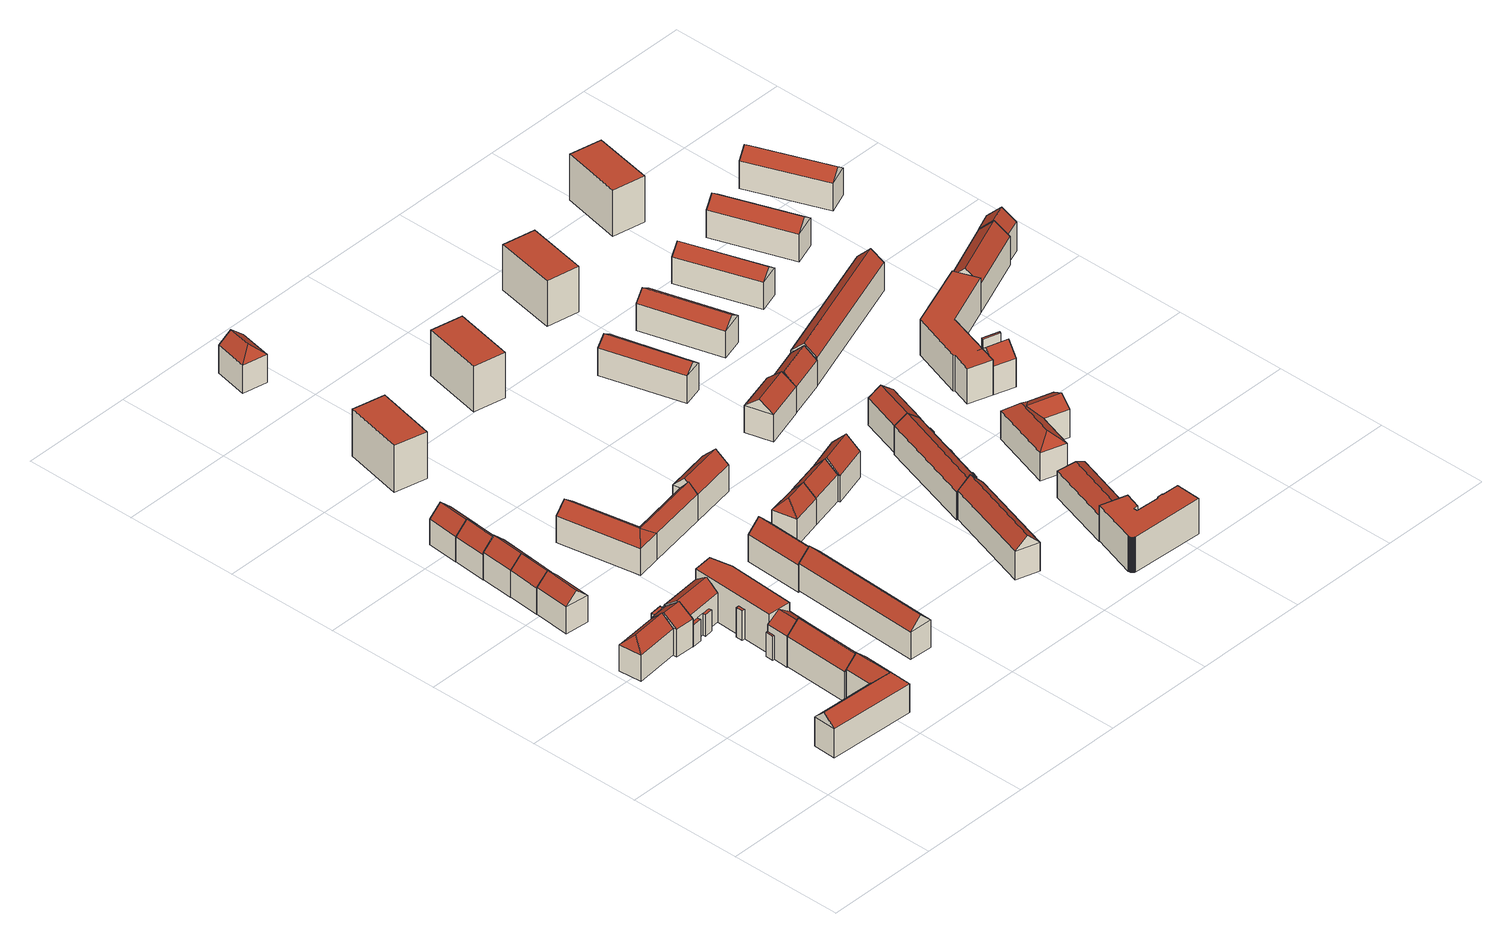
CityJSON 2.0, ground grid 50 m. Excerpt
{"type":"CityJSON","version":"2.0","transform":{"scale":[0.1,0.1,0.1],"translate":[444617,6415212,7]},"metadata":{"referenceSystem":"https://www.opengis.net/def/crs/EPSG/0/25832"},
"CityObjects":{
"building1":{"type":"Building","attributes":{"name":"Launitzweg","function":"31001_1010"},"children":["building1-1","building1-2"]},
"building1-1":{"type":"BuildingPart","attributes":{"roofType":"5000","measuredHeight":18.44,"storeysAboveGround":4},"parents":["building1"],"geometry":[{"type":"Solid","lod":"2","boundaries":[[[[0,1,2,3]],[[4,5,1,0]],[[6,7,5,4]],[[3,2,7,6]],[[0,8,4]],[[6,9,3]],[[3,9,8,0]],[[4,8,9,6]],[[1,5,7,2]]]],"semantics":{"surfaces":[{"type":"WallSurface"},{"type":"RoofSurface","Flaechenneigung":"43.4155554276535","Flaechenrichtung":"92.8469278651732","Flaechengroesse":"35.2484011671051"},{"type":"RoofSurface","Flaechenneigung":"44.9627698286499","Flaechenrichtung":"2.85026324753038","Flaechengroesse":"260.473177693764"},{"type":"RoofSurface","Flaechenneigung":"44.9628308306534","Flaechenrichtung":"182.869518036218","Flaechengroesse":"260.478835610962"},{"type":"GroundSurface"}],"values":[[0,0,0,0,1,0,2,3,4]]}}]},
"building1-2":{"type":"BuildingPart","attributes":{"roofType":"5000","measuredHeight":18.43,"storeysAboveGround":4},"parents":["building1"],"geometry":[{"type":"Solid","lod":"2","boundaries":[[[[0,1,10,11]],[[12,13,1,0]],[[14,15,13,12]],[[11,10,15,14]],[[0,16,12]],[[14,17,11]],[[11,17,16,0]],[[12,16,17,14]],[[1,13,15,10]]]],"semantics":{"surfaces":[{"type":"WallSurface"},{"type":"RoofSurface","Flaechenneigung":"-44.9903558308163","Flaechenrichtung":"182.841823015067","Flaechengroesse":"37.3241524253231"},{"type":"RoofSurface","Flaechenneigung":"46.0114186825167","Flaechenrichtung":"92.8399679740987","Flaechengroesse":"107.365007347212"},{"type":"RoofSurface","Flaechenneigung":"46.011360972852","Flaechenrichtung":"272.830107319629","Flaechengroesse":"107.344186275943"},{"type":"GroundSurface"}],"values":[[0,0,0,0,1,0,2,3,4]]}}]},
"building2":{"type":"Building","attributes":{"name":"GriesstraÃe","function":"31001_1010","yearOfConstruction":1978,"roofType":"5000","measuredHeight":16.98,"storeysAboveGround":4},"geometry":[{"type":"Solid","lod":"2","boundaries":[[[[18,19,20,21]],[[22,23,19,18]],[[24,25,23,22]],[[21,20,25,24]],[[18,26,22]],[[24,27,21]],[[21,27,26,18]],[[22,26,27,24]],[[19,23,25,20]]]],"semantics":{"surfaces":[{"type":"WallSurface"},{"type":"RoofSurface","Flaechenneigung":"34.561437861719","Flaechenrichtung":"264.249041542954","Flaechengroesse":"30.3441899835049"},{"type":"RoofSurface","Flaechenneigung":"46.0000803428146","Flaechenrichtung":"174.286297077971","Flaechengroesse":"127.083836122021"},{"type":"RoofSurface","Flaechenneigung":"45.9999800754742","Flaechenrichtung":"354.259160964322","Flaechengroesse":"127.086329251824"},{"type":"GroundSurface"}],"values":[[0,0,0,0,1,0,2,3,4]]}}]},
"building3":{"type":"Building","attributes":{"name":"Peterskampweg","function":"31001_1010","yearOfConstruction":1994,"roofType":"3100","measuredHeight":17.4,"storeysAboveGround":4},"geometry":[{"type":"Solid","lod":"2","boundaries":[[[[28,29,30,31]],[[32,33,29,28]],[[34,35,33,32]],[[31,30,35,34]],[[28,36,32]],[[34,37,31]],[[31,37,36,28]],[[32,36,37,34]],[[29,33,35,30]]]],"semantics":{"surfaces":[{"type":"WallSurface"},{"type":"RoofSurface","Flaechenneigung":"45.6752614031675","Flaechenrichtung":"275.360356841284","Flaechengroesse":"117.786511656363"},{"type":"RoofSurface","Flaechenneigung":"45.6748925457704","Flaechenrichtung":"95.4309138943633","Flaechengroesse":"118.666631435207"},{"type":"GroundSurface"}],"values":[[0,0,0,0,0,0,1,2,3]]}}]},
"building4":{"type":"Building","attributes":{"name":"GriesstraÃe","function":"31001_1010"},"children":["building4-1","building4-2"]},
"building4-1":{"type":"BuildingPart","attributes":{"roofType":"3100","measuredHeight":17.82,"storeysAboveGround":4},"parents":["building4"],"geometry":[{"type":"Solid","lod":"2","boundaries":[[[[38,39,40,41]],[[42,43,39,38]],[[44,45,43,42]],[[41,40,45,44]],[[38,46,42]],[[44,47,41]],[[41,47,46,38]],[[42,46,47,44]],[[39,43,45,40]]]],"semantics":{"surfaces":[{"type":"WallSurface"},{"type":"RoofSurface","Flaechenneigung":"50.1251916103766","Flaechenrichtung":"355.873294553674","Flaechengroesse":"69.1911806618361"},{"type":"RoofSurface","Flaechenneigung":"50.0375934343527","Flaechenrichtung":"179.097731260882","Flaechengroesse":"69.1618596791766"},{"type":"GroundSurface"}],"values":[[0,0,0,0,0,0,1,2,3]]}}]},
"building4-2":{"type":"BuildingPart","attributes":{"roofType":"1000","measuredHeight":12.75,"storeysAboveGround":4},"parents":["building4"],"geometry":[{"type":"Solid","lod":"2","boundaries":[[[[48,49,50,51]],[[52,53,49,48]],[[54,55,53,52]],[[38,39,55,54]],[[56,57,39,38]],[[51,50,57,56]],[[38,54,52,48,51,56]],[[49,53,55,39,57,50]]]],"semantics":{"surfaces":[{"type":"WallSurface"},{"type":"RoofSurface","Flaechenneigung":"90","Flaechenrichtung":"0","Flaechengroesse":"9.19636817402056"},{"type":"GroundSurface"}],"values":[[0,0,0,0,0,0,1,2]]}}]},
"building5":{"type":"Building","attributes":{"name":"Peterskampweg","function":"31001_1010","yearOfConstruction":1957,"roofType":"3100","measuredHeight":17.26,"storeysAboveGround":4},"geometry":[{"type":"Solid","lod":"2","boundaries":[[[[58,59,60,61]],[[62,63,59,58]],[[64,65,63,62]],[[61,60,65,64]],[[58,66,62]],[[64,67,61]],[[61,67,66,58]],[[62,66,67,64]],[[59,63,65,60]]]],"semantics":{"surfaces":[{"type":"WallSurface"},{"type":"RoofSurface","Flaechenneigung":"46.110052614463","Flaechenrichtung":"275.359446810205","Flaechengroesse":"105.39671543843"},{"type":"RoofSurface","Flaechenneigung":"46.1092401436894","Flaechenrichtung":"95.4327229230595","Flaechengroesse":"105.176412755406"},{"type":"GroundSurface"}],"values":[[0,0,0,0,0,0,1,2,3]]}}]},
"building6":{"type":"Building","attributes":{"name":"Launitzweg","function":"31001_1010","yearOfConstruction":1957,"roofType":"3100","measuredHeight":19.26,"storeysAboveGround":4},"geometry":[{"type":"Solid","lod":"2","boundaries":[[[[68,69,70,71]],[[72,73,69,68]],[[74,75,73,72]],[[71,70,75,74]],[[68,76,72]],[[74,77,71]],[[71,77,76,68]],[[72,76,77,74]],[[69,73,75,70]]]],"semantics":{"surfaces":[{"type":"WallSurface"},{"type":"RoofSurface","Flaechenneigung":"46.2087337868863","Flaechenrichtung":"272.850484340695","Flaechengroesse":"230.826257606188"},{"type":"RoofSurface","Flaechenneigung":"46.2086558641358","Flaechenrichtung":"92.8470490302429","Flaechengroesse":"230.794758203826"},{"type":"GroundSurface"}],"values":[[0,0,0,0,0,0,1,2,3]]}}]},
"building7":{"type":"Building","attributes":{"name":"Peterskampweg","function":"31001_1010","yearOfConstruction":1957,"roofType":"3100","measuredHeight":17.6,"storeysAboveGround":4},"geometry":[{"type":"Solid","lod":"2","boundaries":[[[[62,78,79,80]],[[58,81,78,62]],[[82,83,81,58]],[[80,79,83,82]],[[62,66,58]],[[82,84,80]],[[80,84,66,62]],[[58,66,84,82]],[[78,81,83,79]]]],"semantics":{"surfaces":[{"type":"WallSurface"},{"type":"RoofSurface","Flaechenneigung":"45.7087350032698","Flaechenrichtung":"95.2227162654452","Flaechengroesse":"109.199133831889"},{"type":"RoofSurface","Flaechenneigung":"45.709620725881","Flaechenrichtung":"275.146357854383","Flaechengroesse":"108.960622949222"},{"type":"GroundSurface"}],"values":[[0,0,0,0,0,0,1,2,3]]}}]},
"building8":{"type":"Building","attributes":{"name":"Launitzweg","function":"31001_1010"},"children":["building8-1","building8-2","building8-3","building8-4","building8-5","building8-6"]},
"building8-1":{"type":"BuildingPart","attributes":{"roofType":"3100","measuredHeight":17.83,"storeysAboveGround":4},"parents":["building8"],"geometry":[{"type":"Solid","lod":"2","boundaries":[[[[85,86,87,88]],[[89,90,86,85]],[[91,92,90,89]],[[88,87,92,91]],[[85,93,89]],[[91,94,88]],[[88,94,93,85]],[[89,93,94,91]],[[86,90,92,87]]]],"semantics":{"surfaces":[{"type":"WallSurface"},{"type":"RoofSurface","Flaechenneigung":"52.5202095847336","Flaechenrichtung":"354.367657047694","Flaechengroesse":"132.652211782059"},{"type":"RoofSurface","Flaechenneigung":"52.520241993122","Flaechenrichtung":"174.37337925334","Flaechengroesse":"126.735338123854"},{"type":"GroundSurface"}],"values":[[0,0,0,0,0,0,1,2,3]]}}]},
"building8-2":{"type":"BuildingPart","attributes":{"roofType":"1000","measuredHeight":18.3,"storeysAboveGround":4},"parents":["building8"],"geometry":[{"type":"Solid","lod":"2","boundaries":[[[[95,96,86,97]],[[98,99,96,95]],[[100,101,99,98]],[[102,103,101,100]],[[97,86,103,102]],[[100,98,95,97,102]],[[96,99,101,103,86]]]],"semantics":{"surfaces":[{"type":"WallSurface"},{"type":"RoofSurface","Flaechenneigung":"90","Flaechenrichtung":"0","Flaechengroesse":"403.838762422948"},{"type":"GroundSurface"}],"values":[[0,0,0,0,0,1,2]]}}]},
"building8-3":{"type":"BuildingPart","attributes":{"roofType":"3100","measuredHeight":18.45,"storeysAboveGround":4},"parents":["building8"],"geometry":[{"type":"Solid","lod":"2","boundaries":[[[[104,105,101,106]],[[107,108,105,104]],[[109,110,108,107]],[[106,101,110,109]],[[104,111,107]],[[109,112,106]],[[106,112,111,104]],[[107,111,112,109]],[[105,108,110,101]]]],"semantics":{"surfaces":[{"type":"WallSurface"},{"type":"RoofSurface","Flaechenneigung":"53.5397911508383","Flaechenrichtung":"93.4567268338415","Flaechengroesse":"71.6514783143033"},{"type":"RoofSurface","Flaechenneigung":"53.540942645089","Flaechenrichtung":"273.055745114588","Flaechengroesse":"71.6383459365998"},{"type":"GroundSurface"}],"values":[[0,0,0,0,0,0,1,2,3]]}}]},
"building8-4":{"type":"BuildingPart","attributes":{"roofType":"1000","measuredHeight":11.1,"storeysAboveGround":4},"parents":["building8"],"geometry":[{"type":"Solid","lod":"2","boundaries":[[[[113,114,115,116]],[[117,118,114,113]],[[119,110,118,117]],[[116,115,110,119]],[[117,113,116,119]],[[114,118,110,115]]]],"semantics":{"surfaces":[{"type":"WallSurface"},{"type":"RoofSurface","Flaechenneigung":"90","Flaechenrichtung":"0","Flaechengroesse":"2.91515733651439"},{"type":"GroundSurface"}],"values":[[0,0,0,0,1,2]]}}]},
"building8-5":{"type":"BuildingPart","attributes":{"roofType":"1000","measuredHeight":13.71,"storeysAboveGround":4},"parents":["building8"],"geometry":[{"type":"Solid","lod":"2","boundaries":[[[[120,121,122,123]],[[124,125,121,120]],[[126,127,125,124]],[[123,122,127,126]],[[124,120,123,126]],[[121,125,127,122]]]],"semantics":{"surfaces":[{"type":"WallSurface"},{"type":"RoofSurface","Flaechenneigung":"90","Flaechenrichtung":"0","Flaechengroesse":"4.18949200061671"},{"type":"GroundSurface"}],"values":[[0,0,0,0,1,2]]}}]},
"building8-6":{"type":"BuildingPart","attributes":{"roofType":"1000","measuredHeight":9.96,"storeysAboveGround":4},"parents":["building8"],"geometry":[{"type":"Solid","lod":"2","boundaries":[[[[128,129,130,131]],[[132,133,129,128]],[[134,92,133,132]],[[135,136,92,134]],[[137,138,136,135]],[[139,140,138,137]],[[141,142,140,139]],[[131,130,142,141]],[[139,137,135,134,132,128,131,141]],[[129,133,92,136,138,140,142,130]]]],"semantics":{"surfaces":[{"type":"WallSurface"},{"type":"RoofSurface","Flaechenneigung":"90","Flaechenrichtung":"0","Flaechengroesse":"14.7241736813107"},{"type":"GroundSurface"}],"values":[[0,0,0,0,0,0,0,0,1,2]]}}]},
"building9":{"type":"Building","attributes":{"name":"Peterskampweg","function":"31001_1010","yearOfConstruction":1957,"roofType":"3100","measuredHeight":16.69,"storeysAboveGround":4},"geometry":[{"type":"Solid","lod":"2","boundaries":[[[[143,144,145,146]],[[147,148,144,143]],[[149,150,148,147]],[[146,145,150,149]],[[143,151,147]],[[149,152,146]],[[146,152,151,143]],[[147,151,152,149]],[[144,148,150,145]]]],"semantics":{"surfaces":[{"type":"WallSurface"},{"type":"RoofSurface","Flaechenneigung":"45.2432181142275","Flaechenrichtung":"275.069358264531","Flaechengroesse":"111.295790380201"},{"type":"RoofSurface","Flaechenneigung":"45.2427669983575","Flaechenrichtung":"95.1190742704094","Flaechengroesse":"111.348555579079"},{"type":"GroundSurface"}],"values":[[0,0,0,0,0,0,1,2,3]]}}]},
"building10":{"type":"Building","attributes":{"name":"Peterskampweg","function":"31001_1010","yearOfConstruction":1957,"roofType":"3100","measuredHeight":16.87,"storeysAboveGround":4},"geometry":[{"type":"Solid","lod":"2","boundaries":[[[[147,153,154,155]],[[143,156,153,147]],[[157,158,156,143]],[[155,154,158,157]],[[147,159,143]],[[157,160,155]],[[155,160,159,147]],[[143,159,160,157]],[[153,156,158,154]]]],"semantics":{"surfaces":[{"type":"WallSurface"},{"type":"RoofSurface","Flaechenneigung":"45.6378143352856","Flaechenrichtung":"95.1176155098108","Flaechengroesse":"105.486944053792"},{"type":"RoofSurface","Flaechenneigung":"45.6379036629861","Flaechenrichtung":"275.066767765152","Flaechengroesse":"106.290224014758"},{"type":"GroundSurface"}],"values":[[0,0,0,0,0,0,1,2,3]]}}]},
"building11":{"type":"Building","attributes":{"name":"Launitzweg","function":"31001_1010","yearOfConstruction":1957,"roofType":"3100","measuredHeight":17.85,"storeysAboveGround":4},"geometry":[{"type":"Solid","lod":"2","boundaries":[[[[161,162,163,164]],[[165,166,162,161]],[[167,168,166,165]],[[164,163,168,167]],[[161,169,165]],[[167,170,164]],[[164,170,169,161]],[[165,169,170,167]],[[162,166,168,163]]]],"semantics":{"surfaces":[{"type":"WallSurface"},{"type":"RoofSurface","Flaechenneigung":"45.3720888798548","Flaechenrichtung":"272.795252394418","Flaechengroesse":"429.471591473641"},{"type":"RoofSurface","Flaechenneigung":"45.372116342191","Flaechenrichtung":"92.799918712728","Flaechengroesse":"429.514069382934"},{"type":"GroundSurface"}],"values":[[0,0,0,0,0,0,1,2,3]]}}]},
"building12":{"type":"Building","attributes":{"name":"Marienthaler StraÃe","function":"31001_1010","yearOfConstruction":1957,"roofType":"1000","measuredHeight":21.66,"storeysAboveGround":7},"geometry":[{"type":"Solid","lod":"2","boundaries":[[[[171,172,173,174]],[[175,176,172,171]],[[177,178,176,175]],[[174,173,178,177]],[[175,171,174,177]],[[172,176,178,173]]]],"semantics":{"surfaces":[{"type":"WallSurface"},{"type":"RoofSurface","Flaechenneigung":"90","Flaechenrichtung":"0","Flaechengroesse":"389.242203013323"},{"type":"GroundSurface"}],"values":[[0,0,0,0,1,2]]}}]},
"building13":{"type":"Building","attributes":{"name":"Launitzweg","function":"31001_1010","yearOfConstruction":1957,"roofType":"3100","measuredHeight":17.91,"storeysAboveGround":4},"geometry":[{"type":"Solid","lod":"2","boundaries":[[[[179,180,181,182]],[[183,184,180,179]],[[185,186,184,183]],[[182,181,186,185]],[[179,187,183]],[[185,188,182]],[[182,188,187,179]],[[183,187,188,185]],[[180,184,186,181]]]],"semantics":{"surfaces":[{"type":"WallSurface"},{"type":"RoofSurface","Flaechenneigung":"44.0321055442164","Flaechenrichtung":"272.794904753454","Flaechengroesse":"201.776453264636"},{"type":"RoofSurface","Flaechenneigung":"44.0321237667603","Flaechenrichtung":"92.7982417943155","Flaechengroesse":"201.773163612339"},{"type":"GroundSurface"}],"values":[[0,0,0,0,0,0,1,2,3]]}}]},
"building14":{"type":"Building","attributes":{"name":"GriesstraÃe","function":"31001_1010"},"children":["building14-1","building14-2","building14-3"]},
"building14-1":{"type":"BuildingPart","attributes":{"roofType":"5000","measuredHeight":16.62,"storeysAboveGround":4},"parents":["building14"],"geometry":[{"type":"Solid","lod":"2","boundaries":[[[[189,190,191,192]],[[193,194,190,189]],[[195,196,194,193]],[[192,191,196,195]],[[189,197,193]],[[195,198,192]],[[192,198,197,189]],[[193,197,198,195]],[[190,194,196,191]]]],"semantics":{"surfaces":[{"type":"WallSurface"},{"type":"RoofSurface","Flaechenneigung":"39.4791842088346","Flaechenrichtung":"170.168433300779","Flaechengroesse":"32.33759918646"},{"type":"RoofSurface","Flaechenneigung":"51.0001831678668","Flaechenrichtung":"79.8441336401243","Flaechengroesse":"247.119812003692"},{"type":"RoofSurface","Flaechenneigung":"51.0005660384176","Flaechenrichtung":"260.064752725847","Flaechengroesse":"247.112251807372"},{"type":"GroundSurface"}],"values":[[0,0,0,0,1,0,2,3,4]]}}]},
"building14-2":{"type":"BuildingPart","attributes":{"roofType":"5000","measuredHeight":16.62,"storeysAboveGround":4},"parents":["building14"],"geometry":[{"type":"Solid","lod":"2","boundaries":[[[[189,190,199,200]],[[201,202,190,189]],[[203,204,202,201]],[[200,199,204,203]],[[189,197,201]],[[203,205,200]],[[200,205,197,189]],[[201,197,205,203]],[[190,202,204,199]]]],"semantics":{"surfaces":[{"type":"WallSurface"},{"type":"RoofSurface","Flaechenneigung":"-51.2878761025937","Flaechenrichtung":"259.744905559439","Flaechengroesse":"26.4295135095444"},{"type":"RoofSurface","Flaechenneigung":"39.976468081961","Flaechenrichtung":"170.055559831267","Flaechengroesse":"177.429820822095"},{"type":"RoofSurface","Flaechenneigung":"39.9767789529607","Flaechenrichtung":"349.867693567672","Flaechengroesse":"177.436334581447"},{"type":"GroundSurface"}],"values":[[0,0,0,0,1,0,2,3,4]]}}]},
"building14-3":{"type":"BuildingPart","attributes":{"roofType":"3100","measuredHeight":17.44,"storeysAboveGround":4},"parents":["building14"],"geometry":[{"type":"Solid","lod":"2","boundaries":[[[[206,207,208,209]],[[210,211,207,206]],[[212,199,211,210]],[[209,208,199,212]],[[206,213,210]],[[212,214,209]],[[209,214,213,206]],[[210,213,214,212]],[[207,211,199,208]]]],"semantics":{"surfaces":[{"type":"WallSurface"},{"type":"RoofSurface","Flaechenneigung":"45.7290237202847","Flaechenrichtung":"349.875571670714","Flaechengroesse":"159.268898390733"},{"type":"RoofSurface","Flaechenneigung":"45.7269478292936","Flaechenrichtung":"170.071730673027","Flaechengroesse":"160.773977326833"},{"type":"GroundSurface"}],"values":[[0,0,0,0,0,0,1,2,3]]}}]},
"building15":{"type":"Building","attributes":{"name":"Peterskampweg","function":"31001_1010","roofType":"5000","measuredHeight":17.7,"storeysAboveGround":4},"geometry":[{"type":"Solid","lod":"2","boundaries":[[[[215,216,217,218]],[[219,220,216,215]],[[221,222,220,219]],[[218,217,222,221]],[[215,223,219]],[[221,224,218]],[[218,224,223,215]],[[219,223,224,221]],[[216,220,222,217]]]],"semantics":{"surfaces":[{"type":"WallSurface"},{"type":"RoofSurface","Flaechenneigung":"40.8606072833637","Flaechenrichtung":"191.755741371884","Flaechengroesse":"35.0160917259147"},{"type":"RoofSurface","Flaechenneigung":"48.7445773751989","Flaechenrichtung":"101.757827563104","Flaechengroesse":"94.088189816139"},{"type":"RoofSurface","Flaechenneigung":"48.7445790446934","Flaechenrichtung":"281.758281066065","Flaechengroesse":"94.0846119896577"},{"type":"GroundSurface"}],"values":[[0,0,0,0,1,0,2,3,4]]}}]},
"building16":{"type":"Building","attributes":{"name":"GriesstraÃe","function":"31001_1010","yearOfConstruction":1978,"roofType":"5000","measuredHeight":17.68,"storeysAboveGround":4},"geometry":[{"type":"Solid","lod":"2","boundaries":[[[[225,226,227,228]],[[229,230,226,225]],[[231,232,230,229]],[[228,227,232,231]],[[225,233,229]],[[231,234,228]],[[228,234,233,225]],[[229,233,234,231]],[[226,230,232,227]]]],"semantics":{"surfaces":[{"type":"WallSurface"},{"type":"RoofSurface","Flaechenneigung":"28.7634685684599","Flaechenrichtung":"259.523969949795","Flaechengroesse":"35.1739816866162"},{"type":"RoofSurface","Flaechenneigung":"43.9215271465999","Flaechenrichtung":"167.507826610384","Flaechengroesse":"96.4895079383674"},{"type":"RoofSurface","Flaechenneigung":"43.9214660456538","Flaechenrichtung":"348.949052616478","Flaechengroesse":"94.7922867847516"},{"type":"GroundSurface"}],"values":[[0,0,0,0,1,0,2,3,4]]}}]},
"building17":{"type":"Building","attributes":{"name":"GriesstraÃe","function":"31001_1010","yearOfConstruction":1957,"roofType":"3100","measuredHeight":17.59,"storeysAboveGround":4},"geometry":[{"type":"Solid","lod":"2","boundaries":[[[[235,236,237,238]],[[239,240,236,235]],[[241,242,240,239]],[[238,237,242,241]],[[235,243,239]],[[241,234,238]],[[238,234,243,235]],[[239,243,234,241]],[[236,240,242,237]]]],"semantics":{"surfaces":[{"type":"WallSurface"},{"type":"RoofSurface","Flaechenneigung":"44.1294770192152","Flaechenrichtung":"346.954257009495","Flaechengroesse":"120.576332259743"},{"type":"RoofSurface","Flaechenneigung":"44.1295114688808","Flaechenrichtung":"166.951595014942","Flaechengroesse":"120.901225215209"},{"type":"GroundSurface"}],"values":[[0,0,0,0,0,0,1,2,3]]}}]},
"building18":{"type":"Building","attributes":{"name":"Schulenbeksweg","function":"31001_1010","yearOfConstruction":1957,"roofType":"3100","measuredHeight":18.44,"storeysAboveGround":4},"geometry":[{"type":"Solid","lod":"2","boundaries":[[[[244,245,246,247]],[[248,249,245,244]],[[250,251,249,248]],[[247,246,251,250]],[[244,252,248]],[[250,253,247]],[[247,253,252,244]],[[248,252,253,250]],[[245,249,251,246]]]],"semantics":{"surfaces":[{"type":"WallSurface"},{"type":"RoofSurface","Flaechenneigung":"44.5852194460208","Flaechenrichtung":"287.465774084451","Flaechengroesse":"316.011357970985"},{"type":"RoofSurface","Flaechenneigung":"44.5852216803974","Flaechenrichtung":"107.464025656766","Flaechengroesse":"316.004376473103"},{"type":"GroundSurface"}],"values":[[0,0,0,0,0,0,1,2,3]]}}]},
"building19":{"type":"Building","attributes":{"name":"Marienthaler StraÃe","function":"31001_1010","yearOfConstruction":1957,"roofType":"1000","measuredHeight":20.98,"storeysAboveGround":7},"geometry":[{"type":"Solid","lod":"2","boundaries":[[[[254,255,256,257]],[[258,259,255,254]],[[260,261,259,258]],[[257,256,261,260]],[[258,254,257,260]],[[255,259,261,256]]]],"semantics":{"surfaces":[{"type":"WallSurface"},{"type":"RoofSurface","Flaechenneigung":"90","Flaechenrichtung":"0","Flaechengroesse":"384.103067011957"},{"type":"GroundSurface"}],"values":[[0,0,0,0,1,2]]}}]},
"building20":{"type":"Building","attributes":{"name":"GriesstraÃe","function":"31001_1010","yearOfConstruction":1957,"roofType":"3100","measuredHeight":18.12,"storeysAboveGround":4},"geometry":[{"type":"Solid","lod":"2","boundaries":[[[[262,263,264,265]],[[266,267,263,262]],[[268,269,267,266]],[[265,264,269,268]],[[262,270,266]],[[268,271,265]],[[265,271,270,262]],[[266,270,271,268]],[[263,267,269,264]]]],"semantics":{"surfaces":[{"type":"WallSurface"},{"type":"RoofSurface","Flaechenneigung":"43.7759481569887","Flaechenrichtung":"343.659194379363","Flaechengroesse":"135.096407790173"},{"type":"RoofSurface","Flaechenneigung":"43.7754437610917","Flaechenrichtung":"163.644063638335","Flaechengroesse":"136.04201929956"},{"type":"GroundSurface"}],"values":[[0,0,0,0,0,0,1,2,3]]}}]},
"building21":{"type":"Building","attributes":{"name":"Schulenbeksweg","function":"31001_1010","yearOfConstruction":1983,"roofType":"1000","measuredHeight":16.24,"storeysAboveGround":4},"geometry":[{"type":"Solid","lod":"2","boundaries":[[[[272,273,274,275]],[[276,277,273,272]],[[278,279,277,276]],[[280,281,279,278]],[[282,283,281,280]],[[284,285,283,282]],[[286,287,285,284]],[[288,289,287,286]],[[290,291,289,288]],[[292,293,291,290]],[[294,295,293,292]],[[296,297,295,294]],[[298,299,297,296]],[[300,301,299,298]],[[302,303,301,300]],[[304,305,303,302]],[[306,307,305,304]],[[308,309,307,306]],[[310,311,309,308]],[[312,313,311,310]],[[275,274,313,312]],[[310,308,306,304,302,300,298,296,294,292,290,288,286,284,282,280,278,276,272,275,312]],[[273,277,279,281,283,285,287,289,291,293,295,297,299,301,303,305,307,309,311,313,274]]]],"semantics":{"surfaces":[{"type":"WallSurface"},{"type":"RoofSurface","Flaechenneigung":"90","Flaechenrichtung":"0","Flaechengroesse":"489.571177880055"},{"type":"GroundSurface"}],"values":[[0,0,0,0,0,0,0,0,0,0,0,0,0,0,0,0,0,0,0,0,0,1,2]]}}]},
"building22":{"type":"Building","attributes":{"name":"Schulenbeksweg","function":"31001_1010"},"children":["building22-1","building22-2","building22-3","building22-4","building22-5"]},
"building22-1":{"type":"BuildingPart","attributes":{"roofType":"1000","measuredHeight":13.15,"storeysAboveGround":4},"parents":["building22"],"geometry":[{"type":"Solid","lod":"2","boundaries":[[[[314,315,316,317]],[[318,319,315,314]],[[320,321,319,318]],[[317,316,321,320]],[[318,314,317,320]],[[315,319,321,316]]]],"semantics":{"surfaces":[{"type":"WallSurface"},{"type":"RoofSurface","Flaechenneigung":"90","Flaechenrichtung":"0","Flaechengroesse":"0.698687857312473"},{"type":"GroundSurface"}],"values":[[0,0,0,0,1,2]]}}]},
"building22-2":{"type":"BuildingPart","attributes":{"roofType":"3100","measuredHeight":17.14,"storeysAboveGround":4},"parents":["building22"],"geometry":[{"type":"Solid","lod":"2","boundaries":[[[[322,323,324,325]],[[326,327,323,322]],[[328,329,327,326]],[[325,324,329,328]],[[322,330,326]],[[328,331,325]],[[325,331,330,322]],[[326,330,331,328]],[[323,327,329,324]]]],"semantics":{"surfaces":[{"type":"WallSurface"},{"type":"RoofSurface","Flaechenneigung":"52.5439155507649","Flaechenrichtung":"287.5036152597","Flaechengroesse":"297.323729421672"},{"type":"RoofSurface","Flaechenneigung":"52.544065108709","Flaechenrichtung":"107.556375491235","Flaechengroesse":"296.907229624412"},{"type":"GroundSurface"}],"values":[[0,0,0,0,0,0,1,2,3]]}}]},
"building22-3":{"type":"BuildingPart","attributes":{"roofType":"3100","measuredHeight":16.41,"storeysAboveGround":4},"parents":["building22"],"geometry":[{"type":"Solid","lod":"2","boundaries":[[[[332,333,334,335]],[[336,337,333,332]],[[338,339,337,336]],[[335,334,339,338]],[[332,340,336]],[[338,341,335]],[[335,341,340,332]],[[336,340,341,338]],[[333,337,339,334]]]],"semantics":{"surfaces":[{"type":"WallSurface"},{"type":"RoofSurface","Flaechenneigung":"53.3343662180516","Flaechenrichtung":"287.48835929198","Flaechengroesse":"132.593595258353"},{"type":"RoofSurface","Flaechenneigung":"53.3344942833919","Flaechenrichtung":"107.493750347242","Flaechengroesse":"133.015480719492"},{"type":"GroundSurface"}],"values":[[0,0,0,0,0,0,1,2,3]]}}]},
"building22-4":{"type":"BuildingPart","attributes":{"roofType":"1000","measuredHeight":13.15,"storeysAboveGround":4},"parents":["building22"],"geometry":[{"type":"Solid","lod":"2","boundaries":[[[[342,343,344,345]],[[346,347,343,342]],[[348,349,347,346]],[[345,344,349,348]],[[346,342,345,348]],[[343,347,349,344]]]],"semantics":{"surfaces":[{"type":"WallSurface"},{"type":"RoofSurface","Flaechenneigung":"90","Flaechenrichtung":"0","Flaechengroesse":"1.78093200025804"},{"type":"GroundSurface"}],"values":[[0,0,0,0,1,2]]}}]},
"building22-5":{"type":"BuildingPart","attributes":{"roofType":"1000","measuredHeight":13.15,"storeysAboveGround":4},"parents":["building22"],"geometry":[{"type":"Solid","lod":"2","boundaries":[[[[350,351,352,353]],[[354,355,351,350]],[[356,357,355,354]],[[353,352,357,356]],[[354,350,353,356]],[[351,355,357,352]]]],"semantics":{"surfaces":[{"type":"WallSurface"},{"type":"RoofSurface","Flaechenneigung":"90","Flaechenrichtung":"0","Flaechengroesse":"1.0378980657808"},{"type":"GroundSurface"}],"values":[[0,0,0,0,1,2]]}}]},
"building23":{"type":"Building","attributes":{"name":"Schulenbeksweg","function":"31001_1010","yearOfConstruction":1957,"roofType":"5000","measuredHeight":16.54,"storeysAboveGround":4},"geometry":[{"type":"Solid","lod":"2","boundaries":[[[[358,359,360,361]],[[362,363,359,358]],[[364,365,363,362]],[[361,360,365,364]],[[358,366,362]],[[364,367,361]],[[361,367,366,358]],[[362,366,367,364]],[[359,363,365,360]]]],"semantics":{"surfaces":[{"type":"WallSurface"},{"type":"RoofSurface","Flaechenneigung":"37.9641986400539","Flaechenrichtung":"17.530040737682","Flaechengroesse":"31.8090092281426"},{"type":"RoofSurface","Flaechenneigung":"53.1887612333569","Flaechenrichtung":"287.552114454772","Flaechengroesse":"208.926137063836"},{"type":"RoofSurface","Flaechenneigung":"53.1888340376569","Flaechenrichtung":"107.537581721689","Flaechengroesse":"208.90181746086"},{"type":"GroundSurface"}],"values":[[0,0,0,0,1,0,2,3,4]]}}]},
"building24":{"type":"Building","attributes":{"name":"GriesstraÃe","function":"31001_1010","yearOfConstruction":1957,"roofType":"3100","measuredHeight":17.47,"storeysAboveGround":4},"geometry":[{"type":"Solid","lod":"2","boundaries":[[[[368,369,370,371]],[[372,373,369,368]],[[374,375,373,372]],[[371,370,375,374]],[[368,376,372]],[[374,377,371]],[[371,377,376,368]],[[372,376,377,374]],[[369,373,375,370]]]],"semantics":{"surfaces":[{"type":"WallSurface"},{"type":"RoofSurface","Flaechenneigung":"49.8112956642329","Flaechenrichtung":"163.653442877014","Flaechengroesse":"148.338573399486"},{"type":"RoofSurface","Flaechenneigung":"49.8131381771357","Flaechenrichtung":"343.909183655995","Flaechengroesse":"147.201303265911"},{"type":"GroundSurface"}],"values":[[0,0,0,0,0,0,1,2,3]]}}]},
"building25":{"type":"Building","attributes":{"name":"Marienthaler StraÃe","function":"31001_1010","yearOfConstruction":1978,"roofType":"3100","measuredHeight":16.16,"storeysAboveGround":4},"geometry":[{"type":"Solid","lod":"2","boundaries":[[[[378,379,380,381]],[[382,383,379,378]],[[384,385,383,382]],[[381,380,385,384]],[[378,386,382]],[[384,387,381]],[[381,387,386,378]],[[382,386,387,384]],[[379,383,385,380]]]],"semantics":{"surfaces":[{"type":"WallSurface"},{"type":"RoofSurface","Flaechenneigung":"52.706303959874","Flaechenrichtung":"75.2937822648311","Flaechengroesse":"215.816015377235"},{"type":"RoofSurface","Flaechenneigung":"52.7057131338123","Flaechenrichtung":"254.942217493972","Flaechengroesse":"215.30463207395"},{"type":"GroundSurface"}],"values":[[0,0,0,0,0,0,1,2,3]]}}]},
"building26":{"type":"Building","attributes":{"name":"GriesstraÃe","function":"31001_1010","yearOfConstruction":1957,"roofType":"3100","measuredHeight":17.24,"storeysAboveGround":4},"geometry":[{"type":"Solid","lod":"2","boundaries":[[[[388,389,390,391]],[[392,393,389,388]],[[394,395,393,392]],[[391,390,395,394]],[[388,396,392]],[[394,397,391]],[[391,397,396,388]],[[392,396,397,394]],[[389,393,395,390]]]],"semantics":{"surfaces":[{"type":"WallSurface"},{"type":"RoofSurface","Flaechenneigung":"44.9855501826093","Flaechenrichtung":"342.678963220972","Flaechengroesse":"132.05278545156"},{"type":"RoofSurface","Flaechenneigung":"44.9862742900081","Flaechenrichtung":"162.84859977874","Flaechengroesse":"132.888117468992"},{"type":"GroundSurface"}],"values":[[0,0,0,0,0,0,1,2,3]]}}]},
"building27":{"type":"Building","attributes":{"name":"Schulenbeksweg","function":"31001_1010"},"children":["building27-1","building27-2"]},
"building27-1":{"type":"BuildingPart","attributes":{"roofType":"3200","measuredHeight":17.85,"storeysAboveGround":4},"parents":["building27"],"geometry":[{"type":"Solid","lod":"2","boundaries":[[[[398,399,400,401]],[[402,403,399,398]],[[404,405,403,402]],[[401,400,405,404]],[[398,406,402]],[[404,407,401]],[[401,407,406,398]],[[402,406,407,404]],[[399,403,405,400]]]],"semantics":{"surfaces":[{"type":"WallSurface"},{"type":"RoofSurface","Flaechenneigung":"45.9257946161589","Flaechenrichtung":"197.509444278775","Flaechengroesse":"40.0814385503697"},{"type":"RoofSurface","Flaechenneigung":"45.9258023673801","Flaechenrichtung":"17.4989457220585","Flaechengroesse":"40.0712323815523"},{"type":"RoofSurface","Flaechenneigung":"49.4315600602259","Flaechenrichtung":"107.513478500667","Flaechengroesse":"180.919546559762"},{"type":"RoofSurface","Flaechenneigung":"49.4315817398468","Flaechenrichtung":"287.51693583489","Flaechengroesse":"180.911693351065"},{"type":"GroundSurface"}],"values":[[0,0,0,0,1,2,3,4,5]]}}]},
"building27-2":{"type":"BuildingPart","attributes":{"roofType":"5000","measuredHeight":16.5,"storeysAboveGround":4},"parents":["building27"],"geometry":[{"type":"Solid","lod":"2","boundaries":[[[[408,409,410,411]],[[401,400,409,408]],[[412,413,400,401]],[[411,410,413,412]],[[408,414,401]],[[412,415,411]],[[411,415,414,408]],[[401,414,415,412]],[[409,400,413,410]]]],"semantics":{"surfaces":[{"type":"WallSurface"},{"type":"RoofSurface","Flaechenneigung":"-49.4273329567369","Flaechenrichtung":"287.512348765595","Flaechengroesse":"32.5383506690362"},{"type":"RoofSurface","Flaechenneigung":"59.3264664076612","Flaechenrichtung":"197.50107271365","Flaechengroesse":"90.4291816384441"},{"type":"RoofSurface","Flaechenneigung":"59.3265858882366","Flaechenrichtung":"17.4998135275646","Flaechengroesse":"90.4108689755331"},{"type":"GroundSurface"}],"values":[[0,0,0,0,1,0,2,3,4]]}}]},
"building28":{"type":"Building","attributes":{"name":"Marienthaler StraÃe","function":"31001_1010","yearOfConstruction":1957,"roofType":"1000","measuredHeight":21.15,"storeysAboveGround":7},"geometry":[{"type":"Solid","lod":"2","boundaries":[[[[416,417,418,419]],[[420,421,417,416]],[[422,423,421,420]],[[419,418,423,422]],[[420,416,419,422]],[[417,421,423,418]]]],"semantics":{"surfaces":[{"type":"WallSurface"},{"type":"RoofSurface","Flaechenneigung":"90","Flaechenrichtung":"0","Flaechengroesse":"395.514996986367"},{"type":"GroundSurface"}],"values":[[0,0,0,0,1,2]]}}]},
"building29":{"type":"Building","attributes":{"name":"Marienthaler StraÃe","function":"31001_1010","yearOfConstruction":1978,"roofType":"3100","measuredHeight":16.24,"storeysAboveGround":4},"geometry":[{"type":"Solid","lod":"2","boundaries":[[[[424,425,426,427]],[[428,429,425,424]],[[430,431,429,428]],[[427,426,431,430]],[[424,432,428]],[[430,433,427]],[[427,433,432,424]],[[428,432,433,430]],[[425,429,431,426]]]],"semantics":{"surfaces":[{"type":"WallSurface"},{"type":"RoofSurface","Flaechenneigung":"53.1771560770768","Flaechenrichtung":"74.1223357195627","Flaechengroesse":"238.925395988204"},{"type":"RoofSurface","Flaechenneigung":"53.177104551792","Flaechenrichtung":"254.129493436385","Flaechengroesse":"239.339596562643"},{"type":"GroundSurface"}],"values":[[0,0,0,0,0,0,1,2,3]]}}]},
"building30":{"type":"Building","attributes":{"name":"GriesstraÃe","function":"31001_1010","yearOfConstruction":1957,"roofType":"3100","measuredHeight":18.03,"storeysAboveGround":4},"geometry":[{"type":"Solid","lod":"2","boundaries":[[[[434,435,436,437]],[[438,439,435,434]],[[440,441,439,438]],[[437,436,441,440]],[[434,442,438]],[[440,443,437]],[[437,443,442,434]],[[438,442,443,440]],[[435,439,441,436]]]],"semantics":{"surfaces":[{"type":"WallSurface"},{"type":"RoofSurface","Flaechenneigung":"45.9627435229794","Flaechenrichtung":"340.801364216608","Flaechengroesse":"453.794494235727"},{"type":"RoofSurface","Flaechenneigung":"45.9627777884125","Flaechenrichtung":"160.724989602639","Flaechengroesse":"456.50006226552"},{"type":"GroundSurface"}],"values":[[0,0,0,0,0,0,1,2,3]]}}]},
"building31":{"type":"Building","attributes":{"name":"Marienthaler StraÃe","function":"31001_1010","yearOfConstruction":1978,"roofType":"3100","measuredHeight":16.3,"storeysAboveGround":4},"geometry":[{"type":"Solid","lod":"2","boundaries":[[[[444,445,446,447]],[[448,449,445,444]],[[450,451,449,448]],[[447,446,451,450]],[[444,452,448]],[[450,453,447]],[[447,453,452,444]],[[448,452,453,450]],[[445,449,451,446]]]],"semantics":{"surfaces":[{"type":"WallSurface"},{"type":"RoofSurface","Flaechenneigung":"51.086057282482","Flaechenrichtung":"72.1510368792988","Flaechengroesse":"225.835831263813"},{"type":"RoofSurface","Flaechenneigung":"51.0860240102787","Flaechenrichtung":"252.158353937607","Flaechengroesse":"225.566966469686"},{"type":"GroundSurface"}],"values":[[0,0,0,0,0,0,1,2,3]]}}]},
"building32":{"type":"Building","attributes":{"name":"GriesstraÃe","function":"31001_1010"},"children":["building32-1","building32-2","building32-3","building32-4","building32-5"]},
"building32-1":{"type":"BuildingPart","attributes":{"roofType":"1000","measuredHeight":16.29,"storeysAboveGround":4},"parents":["building32"],"geometry":[{"type":"Solid","lod":"2","boundaries":[[[[454,455,456,457]],[[458,459,455,454]],[[460,461,459,458]],[[462,463,461,460]],[[464,465,463,462]],[[466,467,465,464]],[[468,469,467,466]],[[457,456,469,468]],[[466,464,462,460,458,454,457,468]],[[455,459,461,463,465,467,469,456]]]],"semantics":{"surfaces":[{"type":"WallSurface"},{"type":"RoofSurface","Flaechenneigung":"90","Flaechenrichtung":"0","Flaechengroesse":"680.952317258431"},{"type":"GroundSurface"}],"values":[[0,0,0,0,0,0,0,0,1,2]]}}]},
"building32-2":{"type":"BuildingPart","attributes":{"roofType":"3100","measuredHeight":18.91,"storeysAboveGround":4},"parents":["building32"],"geometry":[{"type":"Solid","lod":"2","boundaries":[[[[470,471,472,473]],[[474,475,471,470]],[[476,461,475,474]],[[473,472,461,476]],[[470,477,474]],[[476,478,473]],[[473,478,477,470]],[[474,477,478,476]],[[471,475,461,472]]]],"semantics":{"surfaces":[{"type":"WallSurface"},{"type":"RoofSurface","Flaechenneigung":"46.6688282595163","Flaechenrichtung":"337.613418283001","Flaechengroesse":"254.990159038913"},{"type":"RoofSurface","Flaechenneigung":"46.6716818337165","Flaechenrichtung":"157.95144624118","Flaechengroesse":"256.388987118885"},{"type":"GroundSurface"}],"values":[[0,0,0,0,0,0,1,2,3]]}}]},
"building32-3":{"type":"BuildingPart","attributes":{"roofType":"3100","measuredHeight":18.9,"storeysAboveGround":4},"parents":["building32"],"geometry":[{"type":"Solid","lod":"2","boundaries":[[[[479,480,471,481]],[[482,483,480,479]],[[484,485,483,482]],[[481,471,485,484]],[[479,486,482]],[[484,487,481]],[[481,487,486,479]],[[482,486,487,484]],[[480,483,485,471]]]],"semantics":{"surfaces":[{"type":"WallSurface"},{"type":"RoofSurface","Flaechenneigung":"46.3017187941279","Flaechenrichtung":"337.583854589848","Flaechengroesse":"67.7277072798356"},{"type":"RoofSurface","Flaechenneigung":"46.2999264095917","Flaechenrichtung":"157.856410594848","Flaechengroesse":"69.217210516663"},{"type":"GroundSurface"}],"values":[[0,0,0,0,0,0,1,2,3]]}}]},
"building32-4":{"type":"BuildingPart","attributes":{"roofType":"3100","measuredHeight":18.47,"storeysAboveGround":4},"parents":["building32"],"geometry":[{"type":"Solid","lod":"2","boundaries":[[[[488,489,490,491]],[[492,493,489,488]],[[494,465,493,492]],[[491,490,465,494]],[[488,495,492]],[[494,496,491]],[[491,496,495,488]],[[492,495,496,494]],[[489,493,465,490]]]],"semantics":{"surfaces":[{"type":"WallSurface"},{"type":"RoofSurface","Flaechenneigung":"47.0088870133913","Flaechenrichtung":"17.5019864082922","Flaechengroesse":"74.1320980158264"},{"type":"RoofSurface","Flaechenneigung":"47.0088582607343","Flaechenrichtung":"197.493484263191","Flaechengroesse":"74.1451896915529"},{"type":"GroundSurface"}],"values":[[0,0,0,0,0,0,1,2,3]]}}]},
"building32-5":{"type":"BuildingPart","attributes":{"roofType":"1000","measuredHeight":17.46,"storeysAboveGround":4},"parents":["building32"],"geometry":[{"type":"Solid","lod":"2","boundaries":[[[[497,498,499,500]],[[501,502,498,497]],[[503,489,502,501]],[[500,499,489,503]],[[501,497,500,503]],[[498,502,489,499]]]],"semantics":{"surfaces":[{"type":"WallSurface"},{"type":"RoofSurface","Flaechenneigung":"90","Flaechenrichtung":"0","Flaechengroesse":"8.042751369513"},{"type":"GroundSurface"}],"values":[[0,0,0,0,1,2]]}}]},
"building33":{"type":"Building","attributes":{"name":"Marienthaler StraÃe","function":"31001_1010","yearOfConstruction":1957,"roofType":"1000","measuredHeight":21.29,"storeysAboveGround":7},"geometry":[{"type":"Solid","lod":"2","boundaries":[[[[504,505,506,507]],[[508,509,505,504]],[[510,511,509,508]],[[507,506,511,510]],[[508,504,507,510]],[[505,509,511,506]]]],"semantics":{"surfaces":[{"type":"WallSurface"},{"type":"RoofSurface","Flaechenneigung":"90","Flaechenrichtung":"0","Flaechengroesse":"385.792928491739"},{"type":"GroundSurface"}],"values":[[0,0,0,0,1,2]]}}]},
"building34":{"type":"Building","attributes":{"name":"Marienthaler StraÃe","function":"31001_1010","yearOfConstruction":1978,"roofType":"3100","measuredHeight":16.8,"storeysAboveGround":4},"geometry":[{"type":"Solid","lod":"2","boundaries":[[[[512,513,514,515]],[[516,517,513,512]],[[518,519,517,516]],[[515,514,519,518]],[[512,520,516]],[[518,521,515]],[[515,521,520,512]],[[516,520,521,518]],[[513,517,519,514]]]],"semantics":{"surfaces":[{"type":"WallSurface"},{"type":"RoofSurface","Flaechenneigung":"51.6771435937999","Flaechenrichtung":"70.6903080448918","Flaechengroesse":"252.057448970152"},{"type":"RoofSurface","Flaechenneigung":"51.6771897122226","Flaechenrichtung":"250.717976646408","Flaechengroesse":"252.054576737016"},{"type":"GroundSurface"}],"values":[[0,0,0,0,0,0,1,2,3]]}}]},
"building35":{"type":"Building","attributes":{"name":"Marienthaler StraÃe","function":"31001_1010","yearOfConstruction":1957,"roofType":"3100","measuredHeight":16.73,"storeysAboveGround":4},"geometry":[{"type":"Solid","lod":"2","boundaries":[[[[522,523,524,525]],[[526,527,523,522]],[[528,529,527,526]],[[525,524,529,528]],[[522,530,526]],[[528,531,525]],[[525,531,530,522]],[[526,530,531,528]],[[523,527,529,524]]]],"semantics":{"surfaces":[{"type":"WallSurface"},{"type":"RoofSurface","Flaechenneigung":"50.9910337723218","Flaechenrichtung":"68.7483885770916","Flaechengroesse":"238.001112748134"},{"type":"RoofSurface","Flaechenneigung":"50.9911124195416","Flaechenrichtung":"248.746659326116","Flaechengroesse":"238.000444618638"},{"type":"GroundSurface"}],"values":[[0,0,0,0,0,0,1,2,3]]}}]}
},
"vertices":[
[532,177,178],[532,177,45],[145,196,45],[145,196,178],[527,75,178],[527,75,45],[140,95,178],[140,95,45],[482,128,229],[142,145,229],
[538,299,45],[538,299,178],[428,182,178],[428,182,45],[434,304,178],[434,304,45],[478,129,229],[486,301,229],
[14,937,152],[14,937,31],[210,957,31],[210,957,152],[4,1038,152],[4,1038,31],[199,1058,152],[199,1058,31],[43,991,201],[205,1007,201],
[59,1496,148],[59,1496,25],[44,1337,25],[44,1337,148],[164,1488,148],[164,1488,25],[149,1327,148],[149,1327,25],[112,1492,199],[96,1332,199],
[287,1067,156],[287,1067,28],[199,1058,28],[199,1058,156],[299,941,156],[299,941,28],[211,942,156],[211,942,28],[293,1004,206],[205,1000,206],
[273,1081,156],[273,1081,28],[219,1076,28],[219,1076,156],[274,1070,156],[274,1070,28],[286,1071,156],[286,1071,28],[221,1060,156],[221,1060,28],
[72,1639,144],[72,1639,22],[59,1496,22],[59,1496,144],[178,1631,144],[178,1631,22],[164,1488,144],[164,1488,22],[125,1635,195],[112,1492,195],
[442,604,169],[442,604,30],[427,304,30],[427,304,169],[553,598,169],[553,598,30],[538,299,169],[538,299,30],[498,601,223],[483,302,223],
[178,1631,19],[191,1778,19],[191,1778,144],[72,1639,19],[85,1786,144],[85,1786,19],[138,1782,195],
[475,1090,160],[475,1090,25],[286,1071,25],[286,1071,160],[470,975,160],[470,975,25],[297,958,160],[297,958,25],[473,1033,203],[292,1015,203],
[561,1098,208],[561,1098,25],[475,1090,208],[579,1003,208],[579,1003,25],[560,701,208],[560,701,25],[457,707,208],[457,707,25],
[553,598,168],[553,598,25],[560,701,168],[442,604,168],[442,604,25],[448,707,168],[448,707,25],[498,601,209],[504,704,209],
[438,672,136],[438,672,25],[446,671,25],[446,671,136],[439,707,136],[439,707,25],[448,707,136],
[450,835,162],[450,835,25],[463,834,25],[463,834,162],[451,866,162],[451,866,25],[464,865,162],[464,865,25],
[346,946,124],[346,946,25],[344,961,25],[344,961,124],[299,941,124],[299,941,25],[297,958,124],[414,970,124],[414,970,25],[415,955,124],[415,955,25],[378,951,124],[378,951,25],[376,964,124],[376,964,25],
[98,1934,131],[98,1934,17],[85,1786,17],[85,1786,131],[205,1926,131],[205,1926,17],[191,1778,131],[191,1778,17],[152,1930,184],[138,1782,184],
[205,1926,14],[217,2067,14],[217,2067,131],[98,1934,14],[111,2076,131],[111,2076,14],[152,1930,183],[164,2072,183],
[797,872,164],[797,872,38],[769,292,38],[769,292,164],[903,867,164],[903,867,38],[874,287,164],[874,287,38],[850,869,216],[822,290,216],
[317,2649,224],[317,2649,7],[259,2387,7],[259,2387,224],[459,2618,224],[459,2618,7],[401,2355,224],[401,2355,7],
[808,1133,155],[808,1133,31],[796,872,31],[796,872,155],[915,1128,155],[915,1128,31],[903,867,155],[903,867,31],[862,1130,210],[849,869,210],
[588,1385,154],[588,1385,32],[522,1746,32],[522,1746,154],[478,1366,154],[478,1366,32],[415,1727,154],[415,1727,32],[526,1412,198],[469,1736,198],
[860,1432,32],[860,1432,154],[574,1458,154],[574,1458,32],[847,1507,154],[847,1507,32],[853,1469,198],
[1044,1576,153],[1044,1576,32],[841,1539,32],[841,1539,153],[1068,1468,153],[1068,1468,32],[860,1432,153],[1056,1522,207],[850,1486,207],
[435,3180,131],[435,3180,2],[465,3326,2],[465,3326,131],[327,3202,131],[327,3202,2],[357,3349,131],[357,3349,2],[389,3232,179],[411,3338,179],
[996,1062,154],[996,1062,33],[1134,1094,33],[1134,1094,154],[976,1171,154],[976,1171,33],[1111,1196,154],[1111,1196,33],[1016,1123,210],[1122,1145,210],
[1267,1232,156],[1267,1232,34],[1111,1196,34],[1111,1196,156],[1291,1131,156],[1291,1131,34],[1134,1094,156],[1134,1094,34],[1279,1182,210],
[1498,726,177],[1498,726,46],[1372,325,46],[1372,325,177],[1599,694,177],[1599,694,46],[1473,294,177],[1473,294,46],[1549,710,231],[1423,309,231],
[993,2723,230],[993,2723,20],[853,2751,20],[853,2751,230],[939,2459,230],[939,2459,20],[799,2488,230],[799,2488,20],
[1422,1278,157],[1422,1278,36],[1267,1232,36],[1267,1232,157],[1450,1166,157],[1450,1166,36],[1293,1120,157],[1293,1120,36],[1436,1222,217],[1280,1176,217],
[1921,121,224],[1921,121,61],[1917,115,61],[1917,115,224],[1944,120,224],[1944,120,61],[1944,117,224],[1944,117,61],[2021,113,224],[2021,113,61],[2015,3,224],[2015,3,61],[1690,18,224],[1690,18,61],[1687,20,224],[1687,20,61],[1683,22,224],[1683,22,61],[1681,24,224],[1681,24,61],[1678,27,224],[1678,27,61],[1676,30,224],[1676,30,61],[1675,34,224],[1675,34,61],[1675,38,224],[1675,38,61],[1675,41,224],[1675,41,61],[1739,244,224],[1739,244,61],[1849,210,224],[1849,210,61],[1855,209,224],[1855,209,61],[1831,136,224],[1831,136,61],[1811,137,224],[1811,137,61],[1810,121,224],[1810,121,61],
[1655,886,174],[1655,886,43],[1664,915,43],[1664,915,174],[1653,886,174],[1653,886,43],[1662,916,174],[1662,916,43],
[1630,1161,174],[1630,1161,43],[1494,727,43],[1494,727,174],[1729,1128,174],[1729,1128,43],[1592,696,174],[1592,696,43],[1680,1144,214],[1543,712,214],
[1695,1351,167],[1695,1351,43],[1634,1159,43],[1634,1159,167],[1796,1319,167],[1796,1319,43],[1735,1126,167],[1735,1126,43],[1745,1335,207],[1685,1143,207],
[1619,761,174],[1619,761,43],[1614,763,43],[1614,763,174],[1610,733,174],[1610,733,43],[1605,735,174],[1605,735,43],
[1710,1056,174],[1710,1056,43],[1707,1057,43],[1707,1057,174],[1702,1029,174],[1702,1029,43],[1698,1030,174],[1698,1030,43],
[1831,536,178],[1831,536,56],[1739,244,56],[1739,244,178],[1941,501,178],[1941,501,56],[1849,210,178],[1849,210,56],[1876,486,222],[1794,227,222],
[1395,1545,158],[1395,1545,34],[1576,1598,34],[1576,1598,158],[1364,1662,158],[1364,1662,34],[1543,1713,158],[1543,1713,34],[1379,1603,208],[1560,1656,208],
[1447,1964,151],[1447,1964,25],[1354,2321,25],[1354,2321,151],[1359,1942,151],[1359,1942,25],[1262,2296,151],[1262,2296,25],[1403,1953,186],[1308,2308,186],
[1714,1752,155],[1714,1752,36],[1547,1700,36],[1547,1700,155],[1746,1650,155],[1746,1650,36],[1576,1598,155],[1576,1598,36],[1730,1701,208],[1562,1649,208],
[1975,618,180],[1975,618,51],[2063,896,51],[2063,896,180],[1866,652,180],[1866,652,51],[1954,930,180],[1954,930,51],[1936,683,229],[1993,865,229],
[2027,782,180],[2027,782,51],[2131,749,51],[2131,749,180],[2167,863,180],[2167,863,51],[2005,851,216],[2149,806,216],
[1399,2895,239],[1399,2895,28],[1349,2628,28],[1349,2628,239],[1543,2867,239],[1543,2867,28],[1492,2601,239],[1492,2601,28],
[1753,2049,151],[1753,2049,27],[1653,2402,27],[1653,2402,151],[1653,2019,151],[1653,2019,27],[1553,2373,151],[1553,2373,27],[1703,2034,190],[1603,2388,190],
[2295,1954,166],[2295,1954,37],[1714,1752,37],[1714,1752,166],[2333,1856,166],[2333,1856,37],[1746,1650,166],[1746,1650,37],[2314,1905,217],[1730,1701,217],
[2048,2139,155],[2048,2139,31],[1934,2491,31],[1934,2491,155],[1957,2110,155],[1957,2110,31],[1844,2462,155],[1844,2462,31],[2003,2125,194],[1889,2477,194],
[2132,1493,207],[2132,1493,44],[2055,1258,44],[2055,1258,207],[2427,1603,207],[2427,1603,44],[2466,1498,207],[2466,1498,44],[2218,1399,207],[2218,1399,44],[2134,1133,207],[2134,1133,44],[2031,1166,207],[2031,1166,44],[2059,1253,207],[2059,1253,44],
[2704,1727,175],[2704,1727,44],[2424,1611,44],[2424,1611,175],[2751,1613,175],[2751,1613,44],[2466,1498,175],[2727,1670,233],[2445,1555,233],
[2782,1759,178],[2782,1759,44],[2704,1727,178],[2829,1653,178],[2829,1653,44],[2747,1621,178],[2747,1621,44],[2805,1706,233],[2726,1674,233],
[2261,1210,177],[2261,1210,44],[2168,1239,44],[2168,1239,177],[2227,1104,177],[2227,1104,44],[2134,1133,177],[2244,1157,228],[2151,1186,228],
[2194,1243,218],[2194,1243,44],[2190,1232,44],[2190,1232,218],[2264,1220,218],[2264,1220,44],[2261,1210,218],
[1954,3071,249],[1954,3071,36],[1902,2808,36],[1902,2808,249],[2095,3043,249],[2095,3043,36],[2044,2780,249],[2044,2780,36],
[2353,2239,160],[2353,2239,34],[2231,2588,34],[2231,2588,160],[2252,2204,160],[2252,2204,34],[2130,2553,160],[2130,2553,34],[2303,2222,202],[2180,2571,202],
[2649,2349,167],[2649,2349,40],[2516,2693,40],[2516,2693,167],[2556,2313,167],[2556,2313,40],[2422,2657,167],[2422,2657,40],[2603,2331,207],[2469,2675,207]
]}
